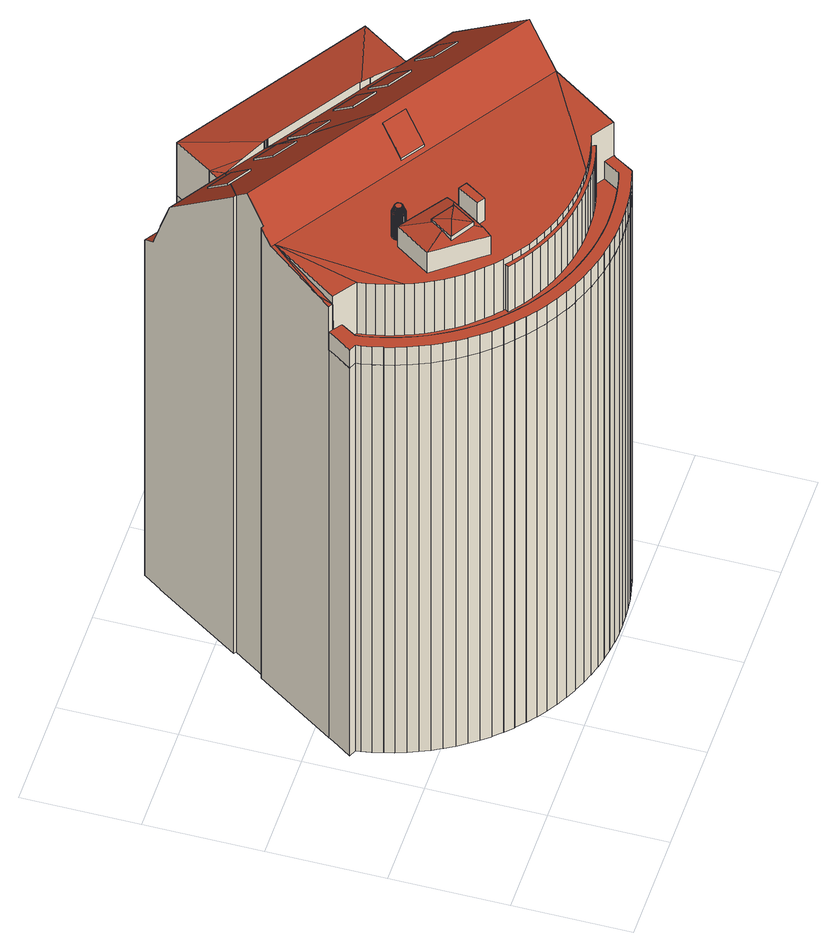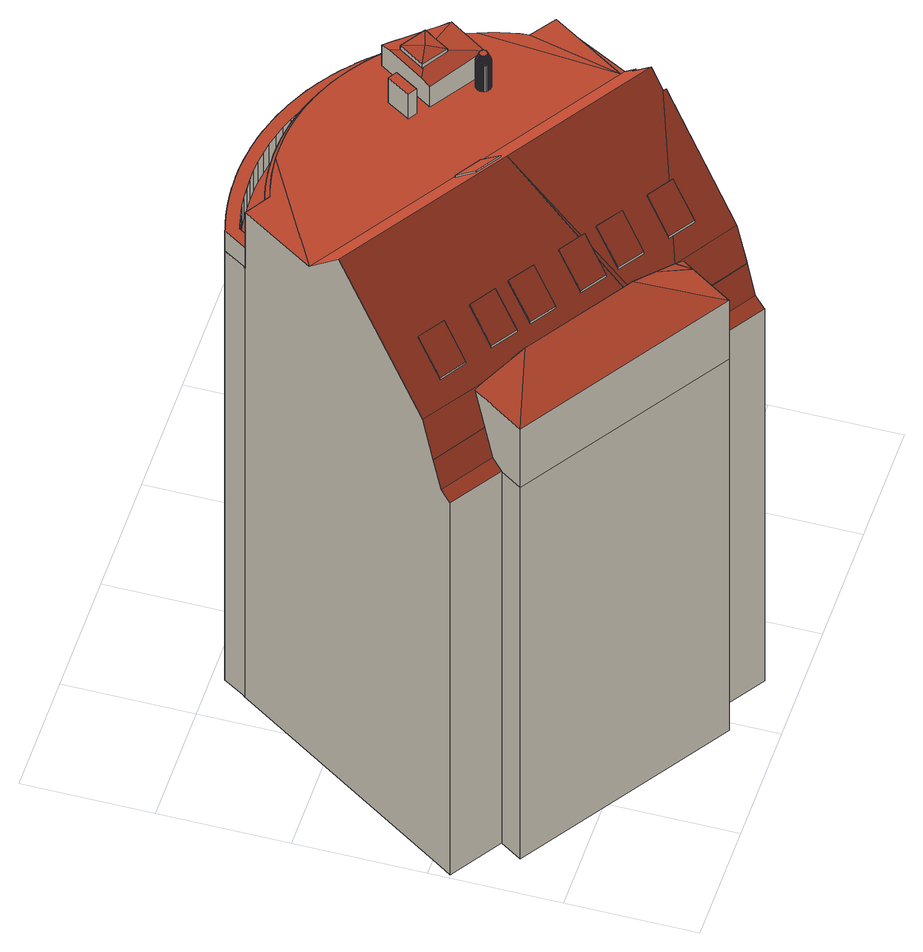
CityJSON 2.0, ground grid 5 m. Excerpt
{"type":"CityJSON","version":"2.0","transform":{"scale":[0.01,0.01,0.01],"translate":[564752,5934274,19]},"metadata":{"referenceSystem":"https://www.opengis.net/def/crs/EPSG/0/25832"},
"CityObjects":{
"building1":{"type":"Building","attributes":{"Grundfläche 2D":"220.587766","Grundhöhe NN":"19.529"},"children":["building1-1","building1-2","building1-3","building1-4","building1-5","building1-6","building1-7","building1-8","building1-9","building1-10","building1-11","building1-12","building1-13"],"geometry":[{"type":"MultiSurface","lod":"3","boundaries":[[[0,1,2,3,4,5]],[[6,4,3]],[[6,7,8]],[[6,8,9]],[[6,9,4]],[[10,5,11]],[[12,13,14]],[[10,13,12,15,16,17,18,19,20,21,1,0,5]],[[22,23,16,15]],[[24,25,26]],[[27,25,24,28,29,30,31,32,33,34,21,20,19]],[[35,36,37,38,39,40,41,42,43]],[[44,45,46,47,48,49,50,51,52,53,54,55,56,57,37,36,58,59,60,61,62,63,64,65,66,67,68,69]],[[70,58,71]],[[72,73,70]],[[73,74,70]],[[70,74,58]],[[75,58,76]],[[77,78,79,80,59,58,75]],[[81,68,67]],[[40,82,83,41]],[[71,58,36,84,85,86,87,88,89]],[[90,91,92,8]],[[93,9,92,86,85]],[[29,94,95,96,97,98,99,85,84,100]],[[101,102,103,85,104,105]],[[85,103,93]],[[92,9,8]],[[106,107,90,8,7]],[[106,108,109]],[[106,109,107]],[[108,110,109]],[[111,109,110,112,113]],[[85,99,104]],[[95,114,96]],[[101,115,116]],[[101,116,117]],[[101,117,102]],[[118,119,120]],[[30,29,100,118,120,31]],[[119,118,121,122,123]],[[121,124,125,126,127,122]],[[128,129,111,113,130]],[[131,132,133,134,135,136,137,138,139,140,141,142,143,144,145,146,147,148,149,150,151,152,153,154,155,156,157,158,159,160,161,162,163,164,165,166,167,168,169,170,171,172,173,174,175,176,177,178,179,180,181,182,183,184,185,186,187,188,189,190,191,192,193,194,195,196,197,198,199,200,201,202,203,204,205,206,207,208,209,210,211,212,213,214,215,216,217,218,219,220,221,222,223,224,225,226,227,228,229,230,231,232,233,234,235,236,237,238,239,240,241,242,243,244,245,246,247,248,249,250,251,252]],[[74,76,58]],[[2,1,253,130,113,112]],[[112,110,2]],[[3,2,110,108]],[[108,106,6,3]],[[106,7,6]],[[9,93,5,4]],[[93,103,11,5]],[[103,102,10,11]],[[102,117,116,115,12,14,13,10]],[[115,101,15,12]],[[101,105,104,23,22,15]],[[104,99,16,23]],[[18,17,16,99,254,98,97]],[[18,97,96,114,25,27,19]],[[114,95,26,25]],[[95,255,94,29,28,24,26]],[[120,119,123,122,127,256,21,34,33,32,31]],[[256,253,1,21]],[[257,258,259,126,125,124,121,118,100,84,36,35,43,260,202,261,262,263]],[[127,126,259,264]],[[256,127,264,265]],[[253,256,265,266]],[[130,253,266,267]],[[128,130,267,268]],[[269,270,271,91,90,107,109,111,129,128,268,272]],[[273,274,88,87,86,92,275,276]],[[72,70,71,89,277,278,245,279]],[[92,91,271,275]],[[89,88,274,277]],[[72,279,245,244,280,73]],[[242,241,75,76,281,243]],[[75,241,240,77]],[[77,240,239,78]],[[78,239,238,79]],[[79,238,237,80]],[[80,237,236,59]],[[59,236,235,60]],[[60,235,234,61]],[[61,234,233,62]],[[62,233,232,63]],[[63,232,231,64]],[[64,231,230,65]],[[65,230,229,66]],[[66,229,228,67]],[[67,228,227,81]],[[69,68,81,227,226,225]],[[223,282,45,44,69,225,224]],[[45,282,223,222,283,46]],[[46,283,222,221,284,47]],[[47,284,221,220,285,48]],[[48,285,220,219,286,49]],[[49,286,219,218,287,50]],[[50,287,218,217,288,51]],[[51,288,217,216,289,52]],[[52,289,216,215,290,53]],[[53,290,215,214,291,54]],[[54,291,214,213,292,55]],[[55,292,213,212,293,56]],[[56,293,212,211,294,57]],[[57,294,211,210,295,37]],[[37,295,210,209,296,38]],[[38,296,209,208,297,39]],[[39,297,208,207,298,40]],[[40,298,207,206,299,82]],[[82,299,206,205,204,41,83]],[[202,260,43,42,41,204,203]],[[246,245,278,300]],[[301,302,249,248,247,246,300,303]],[[250,249,302,304]],[[305,252,251,250,304,306]],[[131,252,305,307]],[[132,131,307,308]],[[309,134,133,132,308,310]],[[135,134,309,311]],[[136,135,311,312]],[[313,138,137,136,312,314]],[[315,316,141,140,139,138,313,317]],[[142,141,316,318]],[[143,142,318,319]],[[144,143,319,320]],[[321,322,147,146,145,144,320,323]],[[148,147,322,324]],[[325,150,149,148,324,326]],[[327,328,153,152,151,150,325,329]],[[154,153,328,330]],[[155,154,330,331]],[[156,155,331,332]],[[157,156,332,333]],[[158,157,333,334]],[[159,158,334,335]],[[160,159,335,336]],[[337,162,161,160,336,338]],[[163,162,337,339]],[[164,163,339,340]],[[341,166,165,164,340,342]],[[343,344,169,168,167,166,341,345]],[[346,171,170,169,344,347]],[[172,171,346,348]],[[349,174,173,172,348,350]],[[351,176,175,174,349,352]],[[177,176,351,353]],[[178,177,353,354]],[[179,178,354,355]],[[180,179,355,356]],[[357,182,181,180,356,358]],[[359,360,185,184,183,182,357,361]],[[186,185,360,362]],[[363,188,187,186,362,364]],[[365,366,191,190,189,188,363,367]],[[192,191,366,368]],[[369,370,195,194,193,192,368,371]],[[372,373,374,199,198,197,196,195,370,375]],[[202,201,200,199,374,376,377,261]],[[363,364,362,360,359,361,357,358,356,355,354,353,351,352,349,350,348,346,347,344,343,345,341,342,340,339,337,338,336,335,334,333,332,331,330,328,327,329,325,326,324,322,321,323,320,319,318,316,315,317,313,314,312,311,309,310,308,307,305,306,304,302,301,303,300,278,277,274,273,276,275,271,270,269,272,268,267,266,265,264,259,258,257,263,262,261,377,376,374,373,372,375,370,369,371,368,366,365,367]]],"semantics":{"surfaces":[{"type":"RoofSurface"},{"type":"WallSurface"},{"type":"GroundSurface"}],"values":[0,0,0,0,0,0,0,0,0,0,0,0,0,0,0,0,0,0,0,0,0,0,0,0,0,0,0,0,0,0,0,0,0,0,0,0,0,0,0,0,0,0,0,0,1,1,1,1,1,1,1,1,1,1,1,1,1,1,1,1,1,1,1,1,1,1,1,1,1,1,1,1,1,1,1,1,1,1,1,1,1,1,1,1,1,1,1,1,1,1,1,1,1,1,1,1,1,1,1,1,1,1,1,1,1,1,1,1,1,1,1,1,1,1,1,1,1,1,1,1,1,1,1,1,1,1,1,1,1,1,1,1,1,1,1,1,1,1,1,1,1,1,1,1,1,1,1,1,1,1,1,1,1,1,1,1,1,1,2]}}]},
"building1-1":{"type":"BuildingInstallation","parents":["building1"],"geometry":[{"type":"MultiSurface","lod":"3","boundaries":[[[378,379,380,381,382,383,384,385,386,387]],[[388,387,386,385,389,390,391,392]],[[393,394,395,396,397,398,399,400,392,391,390,401,402,403,404,405,406,407,408,409,410]],[[411,380,379,412,413,409,408]],[[414,415,416,390,389,385]],[[417,407,406,405,404,403,402,401,390,416,418,419]],[[411,408,407,417,420,421,382,381,380]],[[421,422,423,414,385,384,383,382]]],"semantics":{"surfaces":[{"type":"RoofSurface"},{"type":"WallSurface"}],"values":[0,0,0,0,1,1,1,1]}}]},
"building1-2":{"type":"BuildingInstallation","parents":["building1"],"geometry":[{"type":"MultiSurface","lod":"3","boundaries":[[[424,425,426]],[[424,427,428,425]],[[429,430,428,427]],[[431,430,429]],[[432,430,431]],[[432,433,434,430]],[[433,435,436,434]],[[437,436,435]],[[438,439,440,436,437]],[[441,442,443]],[[441,444,445,442]],[[446,445,444]],[[446,447,448,445]],[[447,449,450,451,448]],[[452,451,450]],[[452,453,454,451]],[[455,456,443,442,457]],[[458,440,439]],[[459,460,458]],[[458,460,440]],[[461,462,460,459]],[[463,462,461]],[[464,465,466,462,463]],[[467,466,465]],[[467,455,457,466]],[[468,469,470,454,453]],[[471,470,469]],[[472,473,471]],[[471,473,470]],[[474,473,472]],[[474,475,476,473]],[[475,477,478,476]],[[479,480,481,478,477]],[[482,481,480]],[[482,483,484,481]],[[485,484,483]],[[485,486,487,484]],[[488,489,487,486]],[[490,489,488]],[[490,491,492,489]],[[493,494,492,491]],[[495,494,496]],[[497,498,495]],[[498,494,495]],[[499,498,497]],[[500,501,499]],[[501,498,499]],[[502,501,500]],[[502,503,504,501]],[[505,506,507,504,503]],[[496,494,493]],[[508,509,507,506]],[[510,509,508]],[[511,509,510]],[[511,512,513,509]],[[512,514,515,513]],[[516,515,514]],[[517,518,515,516]],[[519,518,517]],[[519,520,521,518]],[[522,523,521,520]],[[524,523,522]],[[524,525,526,523]],[[527,526,525]],[[528,529,527]],[[527,529,526]],[[530,529,528]],[[426,425,530]],[[530,425,529]],[[445,448,451,454,470,473,476,478,481,484,487,489,492,494,498,501,504,507,509,513,515,518,521,523,526,529,425,428,430,434,436,440,460,462,466,457,442]],[[531,532,441,443]],[[532,533,444,441]],[[533,534,446,444]],[[534,535,447,446]],[[535,536,537,450,449,447]],[[537,538,452,450]],[[538,539,453,452]],[[539,540,468,453]],[[540,541,469,468]],[[469,541,542,472,471]],[[542,543,474,472]],[[543,544,475,474]],[[544,545,477,475]],[[545,546,479,477]],[[546,547,480,479]],[[547,548,482,480]],[[548,549,483,482]],[[549,550,485,483]],[[550,551,486,485]],[[551,552,488,486]],[[552,553,490,488]],[[553,554,491,490]],[[554,555,493,491]],[[555,556,496,493]],[[556,557,495,496]],[[557,558,497,495]],[[497,558,559,500,499]],[[559,560,502,500]],[[560,561,503,502]],[[561,562,563,506,505,503]],[[563,564,508,506]],[[564,565,510,508]],[[565,566,511,510]],[[566,567,512,511]],[[567,568,514,512]],[[568,569,516,514]],[[569,570,517,516]],[[570,571,519,517]],[[571,572,520,519]],[[572,573,522,520]],[[573,574,524,522]],[[574,575,525,524]],[[575,576,527,525]],[[576,577,528,527]],[[577,578,530,528]],[[578,579,426,530]],[[579,580,424,426]],[[580,581,427,424]],[[581,582,429,427]],[[582,583,431,429]],[[583,584,432,431]],[[584,585,433,432]],[[585,586,435,433]],[[586,587,437,435]],[[587,588,589,439,438,437]],[[589,590,591,459,458,439]],[[591,592,461,459]],[[592,593,463,461]],[[593,594,595,465,464,463]],[[595,596,467,465]],[[596,597,455,467]],[[597,598,531,443,456,455]]],"semantics":{"surfaces":[{"type":"RoofSurface"},{"type":"WallSurface"}],"values":[0,0,0,0,0,0,0,0,0,0,0,0,0,0,0,0,0,0,0,0,0,0,0,0,0,0,0,0,0,0,0,0,0,0,0,0,0,0,0,0,0,0,0,0,0,0,0,0,0,0,0,0,0,0,0,0,0,0,0,0,0,0,0,0,0,0,0,0,0,0,1,1,1,1,1,1,1,1,1,1,1,1,1,1,1,1,1,1,1,1,1,1,1,1,1,1,1,1,1,1,1,1,1,1,1,1,1,1,1,1,1,1,1,1,1,1,1,1,1,1,1,1,1,1,1,1,1,1,1,1,1,1]}}]},
"building1-3":{"type":"BuildingInstallation","parents":["building1"],"geometry":[{"type":"MultiSurface","lod":"3","boundaries":[[[599,600,601,602,603,604]],[[604,603,605]],[[606,607,608,603,602]],[[605,603,608]],[[388,392,400,399,398,397,602,601,600,599,604,378,387]],[[395,394,393,410,409,608,607,606,602,397,396]],[[412,605,608,409,413]],[[378,604,605,412,379]]],"semantics":{"surfaces":[{"type":"RoofSurface"},{"type":"WallSurface"}],"values":[0,0,0,0,1,1,1,1]}}]},
"building1-4":{"type":"BuildingInstallation","parents":["building1"],"geometry":[{"type":"MultiSurface","lod":"3","boundaries":[[[609,610,611,612]],[[612,611,613,614]],[[609,612,614,615]],[[610,609,615,616]],[[611,610,616,613]]],"semantics":{"surfaces":[{"type":"RoofSurface"},{"type":"WallSurface"}],"values":[0,1,1,1,1]}}]},
"building1-5":{"type":"BuildingInstallation","parents":["building1"],"geometry":[{"type":"MultiSurface","lod":"3","boundaries":[[[617,618,619,620,621,622,623,624,625,626,627,628,629,630,631,632,633,634,635,636,637,638,639,640,641,642,643,644,645,646,647,648,649,650,651,652,653,654,655,656,657,658,659,660,661,662,663,664,665,666,667,668,669,670,671,672,673,674,675,676,677,678,679,680,681,682,683,684,685,686,687,260,688,689,690,691,692,693,694,695,696,697,698,699,700,701,702,703,704,705,706,707,708,709,710,711,712,713,714,715,716,717,718,719,720,721,722,723,724,725,726,727,281,280,279,728,729,730,731,732,733,734]],[[203,735,689,688]],[[735,736,737,691,690,689]],[[738,693,692,691,737,739]],[[694,693,738,740]],[[695,694,740,741]],[[695,741,742,696]],[[697,696,742,743]],[[697,743,744,698]],[[698,744,745,699]],[[700,699,745,746]],[[701,700,746,747]],[[701,747,748,702]],[[702,748,749,703]],[[703,749,750,704]],[[705,704,750,751]],[[706,705,751,752]],[[707,706,752,753]],[[708,707,753,754]],[[708,754,755,709]],[[709,755,756,710]],[[711,710,756,757]],[[712,711,757,758]],[[713,712,758,759]],[[714,713,759,760]],[[714,760,761,715]],[[715,761,762,716]],[[716,762,763,717]],[[718,717,763,764]],[[719,718,764,765]],[[719,765,766,720]],[[720,766,767,721]],[[722,721,767,768]],[[722,768,769,723]],[[723,769,770,724]],[[771,726,725,724,770,772]],[[771,242,727,726]],[[243,281,727,242]],[[245,279,280,244]],[[245,246,728,279]],[[246,247,248,249,731,730,729,728]],[[250,732,731,249]],[[250,251,252,734,733,732]],[[252,131,617,734]],[[131,132,618,617]],[[132,133,134,620,619,618]],[[134,135,621,620]],[[135,136,622,621]],[[136,137,138,624,623,622]],[[138,139,140,141,627,626,625,624]],[[141,142,628,627]],[[142,143,629,628]],[[143,144,630,629]],[[144,145,146,147,633,632,631,630]],[[147,148,634,633]],[[148,149,150,636,635,634]],[[150,151,152,153,639,638,637,636]],[[153,154,640,639]],[[154,155,641,640]],[[155,156,642,641]],[[156,157,643,642]],[[157,158,644,643]],[[158,159,645,644]],[[159,160,646,645]],[[160,161,162,648,647,646]],[[162,163,649,648]],[[163,164,650,649]],[[164,165,166,652,651,650]],[[166,167,168,169,655,654,653,652]],[[169,170,171,657,656,655]],[[171,172,658,657]],[[172,173,174,660,659,658]],[[174,175,176,662,661,660]],[[176,177,663,662]],[[177,178,664,663]],[[178,179,665,664]],[[179,180,666,665]],[[180,181,182,668,667,666]],[[182,183,184,185,671,670,669,668]],[[185,186,672,671]],[[186,187,188,674,673,672]],[[188,189,190,191,677,676,675,674]],[[191,192,678,677]],[[192,193,194,195,681,680,679,678]],[[195,196,197,198,199,685,684,683,682,681]],[[199,200,201,202,260,687,686,685]],[[203,688,260,202]]],"semantics":{"surfaces":[{"type":"RoofSurface"},{"type":"WallSurface"}],"values":[0,1,1,1,1,1,1,1,1,1,1,1,1,1,1,1,1,1,1,1,1,1,1,1,1,1,1,1,1,1,1,1,1,1,1,1,1,1,1,1,1,1,1,1,1,1,1,1,1,1,1,1,1,1,1,1,1,1,1,1,1,1,1,1,1,1,1,1,1,1,1,1,1,1,1,1,1,1,1,1,1,1,1,1,1,1,1]}}]},
"building1-6":{"type":"BuildingInstallation","parents":["building1"],"geometry":[{"type":"MultiSurface","lod":"3","boundaries":[[[299,298,297,296,295,294,293,292,291,290,289,288,287,286,285,284,283,282,773,774,775,776,777,778,779,780,781,782,783,784,785,786,787,788,789,790,791,792,793,794,795]],[[775,774,796,797]],[[776,775,797,798]],[[776,798,799,777]],[[777,799,800,778]],[[779,778,800,801]],[[779,801,802,780]],[[780,802,803,781]],[[781,803,804,782]],[[782,804,805,783]],[[784,783,805,806]],[[785,784,806,807]],[[785,807,808,786]],[[786,808,809,787]],[[787,809,810,788]],[[788,810,811,789]],[[789,811,812,790]],[[791,790,812,813]],[[791,813,814,792]],[[793,792,814,815]],[[205,795,794,793,815,816]],[[206,299,795,205]],[[207,298,299,206]],[[208,297,298,207]],[[209,296,297,208]],[[210,295,296,209]],[[211,294,295,210]],[[212,293,294,211]],[[213,292,293,212]],[[214,291,292,213]],[[215,290,291,214]],[[216,289,290,215]],[[217,288,289,216]],[[218,287,288,217]],[[219,286,287,218]],[[220,285,286,219]],[[221,284,285,220]],[[222,283,284,221]],[[223,282,283,222]],[[224,773,282,223]],[[224,796,774,773]]],"semantics":{"surfaces":[{"type":"RoofSurface"},{"type":"WallSurface"}],"values":[0,1,1,1,1,1,1,1,1,1,1,1,1,1,1,1,1,1,1,1,1,1,1,1,1,1,1,1,1,1,1,1,1,1,1,1,1,1,1,1,1]}}]},
"building1-7":{"type":"BuildingInstallation","parents":["building1"],"geometry":[{"type":"MultiSurface","lod":"3","boundaries":[[[817,818,819,820,821]],[[822,823,824,821,820,819]],[[817,821,824,825]],[[819,818,826,822]],[[825,826,818,817]]],"semantics":{"surfaces":[{"type":"RoofSurface"},{"type":"WallSurface"}],"values":[0,1,1,1,1]}}]},
"building1-8":{"type":"BuildingInstallation","parents":["building1"],"geometry":[{"type":"MultiSurface","lod":"3","boundaries":[[[827,828,829,830]],[[830,829,831,832]],[[827,830,832,833]],[[828,827,833,834]],[[829,828,834,831]]],"semantics":{"surfaces":[{"type":"RoofSurface"},{"type":"WallSurface"}],"values":[0,1,1,1,1]}}]},
"building1-9":{"type":"BuildingInstallation","parents":["building1"],"geometry":[{"type":"MultiSurface","lod":"3","boundaries":[[[835,836,837,838]],[[839,840,836,835]],[[840,841,837,836]],[[841,842,838,837]],[[842,839,835,838]]],"semantics":{"surfaces":[{"type":"RoofSurface"},{"type":"WallSurface"}],"values":[0,1,1,1,1]}}]},
"building1-10":{"type":"BuildingInstallation","parents":["building1"],"geometry":[{"type":"MultiSurface","lod":"3","boundaries":[[[843,844,845,846]],[[844,843,847,848]],[[848,849,845,844]],[[846,845,849,850]],[[850,847,843,846]]],"semantics":{"surfaces":[{"type":"RoofSurface"},{"type":"WallSurface"}],"values":[0,1,1,1,1]}}]},
"building1-11":{"type":"BuildingInstallation","parents":["building1"],"geometry":[{"type":"MultiSurface","lod":"3","boundaries":[[[851,852,853,854]],[[852,851,855,856]],[[854,853,857,858]],[[851,854,858,855]],[[853,852,856,857]]],"semantics":{"surfaces":[{"type":"RoofSurface"},{"type":"WallSurface"}],"values":[0,1,1,1,1]}}]},
"building1-12":{"type":"BuildingInstallation","parents":["building1"],"geometry":[{"type":"MultiSurface","lod":"3","boundaries":[[[859,860,861,862]],[[863,864,860,859]],[[864,865,861,860]],[[865,866,862,861]],[[866,863,859,862]]],"semantics":{"surfaces":[{"type":"RoofSurface"},{"type":"WallSurface"}],"values":[0,1,1,1,1]}}]},
"building1-13":{"type":"BuildingInstallation","parents":["building1"],"geometry":[{"type":"MultiSurface","lod":"3","boundaries":[[[867,868,869,870,871]],[[867,871,872,873]],[[869,868,874,875]],[[872,871,870,869,875,876]],[[868,867,873,874]]],"semantics":{"surfaces":[{"type":"RoofSurface"},{"type":"WallSurface"}],"values":[0,1,1,1,1]}}]}
},
"vertices":[
[1049,1745,2283],[1037,1819,2272],[930,1655,2272],[930,1654,2272],[1005,1539,2300],[1094,1481,2324],[929,1654,2272],[901,1610,2272],[929,1589,2280],[929,1588,2280],[1097,1479,2324],[1095,1480,2324],[1104,1474,2324],[1099,1478,2324],[1104,1475,2324],[1105,1474,2324],[1110,1471,2324],[1494,1220,2324],[1502,1214,2324],[1507,1211,2324],[1769,1276,2283],[1841,1294,2272],[1106,1473,2324],[1109,1471,2324],[1556,1179,2311],[1545,1187,2314],[1546,1186,2314],[1537,1192,2316],[1563,1175,2309],[1673,1103,2280],[1692,1092,2275],[1705,1086,2272],[1734,1131,2272],[1737,1135,2272],[1758,1167,2272],[1382,155,2557],[1565,436,2565],[1095,171,2559],[1133,175,2559],[1170,180,2559],[1207,187,2559],[1278,207,2559],[1335,170,2558],[1375,144,2557],[559,341,2559],[586,320,2559],[621,296,2559],[658,273,2559],[695,253,2559],[734,235,2559],[774,219,2559],[814,205,2559],[854,194,2559],[895,185,2559],[935,178,2559],[976,173,2559],[1016,171,2559],[1056,170,2559],[366,1219,2565],[315,678,2559],[329,641,2559],[346,605,2559],[364,570,2559],[385,535,2559],[408,500,2559],[433,467,2559],[460,435,2559],[489,404,2559],[531,364,2559],[552,346,2559],[193,993,2522],[350,1229,2565],[156,937,2512],[172,926,2513],[173,925,2513],[271,857,2559],[173,925,2559],[276,822,2559],[283,786,2559],[291,750,2559],[302,714,2559],[519,374,2559],[1242,195,2559],[1258,200,2559],[1652,570,2730],[1003,994,2730],[449,1356,2730],[440,1343,2713],[393,1272,2626],[382,1279,2626],[691,1744,2280],[475,1419,2663],[486,1412,2664],[1094,1481,2280],[1563,1175,2280],[1546,1186,2280],[1537,1192,2280],[1502,1214,2280],[1494,1220,2280],[1110,1471,2280],[1902,954,2280],[1105,1474,2280],[1097,1479,2280],[1095,1480,2280],[1109,1471,2280],[1106,1473,2280],[929,1654,2128],[720,1790,2130],[930,1654,2128],[721,1790,2129],[930,1655,2126],[746,1828,2002],[930,1655,2125],[954,1692,2002],[1545,1187,2280],[1104,1474,2280],[1104,1475,2280],[1099,1478,2280],[1933,1002,2120],[1734,1131,2121],[1734,1131,2122],[1957,1038,2002],[1758,1167,2002],[1737,1135,2108],[1970,1059,1987],[1982,1078,1974],[1984,1079,1972],[1785,1209,1972],[773,1870,1972],[771,1866,1975],[981,1734,1972],[120,795,2268],[128,753,2268],[128,752,2268],[139,710,2268],[139,708,2268],[151,666,2268],[152,665,2268],[166,622,2268],[167,621,2268],[184,579,2268],[184,578,2268],[204,535,2268],[204,534,2268],[226,493,2268],[227,491,2268],[251,450,2268],[252,449,2268],[279,409,2268],[280,408,2268],[309,369,2268],[310,368,2268],[341,330,2268],[342,329,2268],[376,293,2268],[377,292,2268],[413,257,2268],[414,257,2268],[452,224,2268],[453,223,2268],[492,192,2268],[494,191,2268],[535,163,2268],[536,162,2268],[579,136,2268],[580,135,2268],[624,112,2268],[626,111,2268],[671,90,2268],[672,89,2268],[719,71,2268],[720,70,2268],[767,54,2268],[768,54,2268],[815,40,2268],[817,40,2268],[864,29,2268],[866,29,2268],[913,21,2268],[914,21,2268],[962,16,2268],[963,15,2268],[1010,12,2268],[1011,12,2268],[1058,12,2268],[1059,12,2268],[1105,14,2268],[1106,14,2268],[1151,18,2268],[1152,18,2268],[1196,24,2268],[1197,24,2268],[1239,32,2268],[1241,32,2268],[1281,42,2268],[1282,42,2268],[1283,42,2268],[1298,47,2268],[1304,48,2268],[1315,51,2268],[1320,59,2268],[1367,133,2268],[1375,144,2268],[1335,170,2268],[1278,207,2268],[1258,200,2268],[1242,195,2268],[1207,187,2268],[1170,180,2268],[1133,175,2268],[1095,171,2268],[1056,170,2268],[1016,171,2268],[976,173,2268],[935,178,2268],[895,185,2268],[854,194,2268],[814,205,2268],[774,219,2268],[734,235,2268],[695,253,2268],[658,273,2268],[621,296,2268],[586,320,2268],[559,341,2268],[552,346,2268],[531,364,2268],[519,374,2268],[489,404,2268],[460,435,2268],[433,467,2268],[408,500,2268],[385,535,2268],[364,570,2268],[346,605,2268],[329,641,2268],[315,678,2268],[302,714,2268],[291,750,2268],[283,786,2268],[276,822,2268],[271,857,2268],[209,900,2268],[177,922,2268],[172,926,2268],[156,937,2268],[155,936,2268],[140,912,2268],[87,833,2268],[85,830,2268],[117,816,2268],[118,808,2268],[120,796,2268],[1037,1819,1972],[1149,1445,2280],[1556,1179,2280],[1841,1294,1972],[1957,1038,53],[1982,1078,53],[1984,1079,53],[1375,144,2370],[1375,144,53],[1382,155,53],[1933,1002,53],[1785,1209,53],[1841,1294,53],[1037,1819,53],[981,1734,53],[773,1870,53],[721,1790,53],[720,1790,53],[475,1419,53],[771,1866,53],[440,1343,53],[393,1272,53],[486,1412,53],[449,1356,53],[382,1279,53],[156,937,53],[156,937,2370],[172,926,2370],[176,923,2370],[586,320,2527],[621,296,2527],[658,273,2527],[695,253,2527],[734,235,2527],[774,219,2527],[814,205,2527],[854,194,2527],[895,185,2527],[935,178,2527],[976,173,2527],[1016,171,2527],[1056,170,2527],[1095,171,2527],[1133,175,2527],[1170,180,2527],[1207,187,2527],[1242,195,2527],[155,936,53],[87,833,53],[85,830,53],[140,912,53],[117,816,53],[120,796,53],[118,808,53],[120,795,53],[128,753,53],[139,710,53],[128,752,53],[139,708,53],[151,666,53],[166,622,53],[152,665,53],[184,579,53],[184,578,53],[167,621,53],[204,535,53],[204,534,53],[226,493,53],[251,450,53],[252,449,53],[227,491,53],[279,409,53],[309,369,53],[280,408,53],[341,330,53],[342,329,53],[310,368,53],[376,293,53],[377,292,53],[413,257,53],[414,257,53],[452,224,53],[453,223,53],[492,192,53],[535,163,53],[494,191,53],[536,162,53],[579,136,53],[624,112,53],[580,135,53],[671,90,53],[672,89,53],[626,111,53],[720,70,53],[719,71,53],[767,54,53],[815,40,53],[768,54,53],[864,29,53],[817,40,53],[866,29,53],[913,21,53],[914,21,53],[962,16,53],[1010,12,53],[963,15,53],[1058,12,53],[1059,12,53],[1011,12,53],[1105,14,53],[1151,18,53],[1106,14,53],[1196,24,53],[1197,24,53],[1152,18,53],[1239,32,53],[1281,42,53],[1282,42,53],[1241,32,53],[1298,47,53],[1304,48,53],[1315,51,53],[1283,42,53],[1320,59,53],[1367,133,53],
[548,638,2690],[640,579,2686],[684,585,2677],[705,616,2668],[708,621,2666],[685,636,2668],[509,751,2676],[496,759,2677],[506,731,2680],[544,632,2692],[517,589,2692],[401,615,2677],[396,608,2677],[494,586,2690],[512,582,2692],[521,513,2680],[505,523,2679],[500,526,2679],[485,535,2678],[483,537,2678],[486,541,2680],[494,554,2684],[507,574,2690],[402,601,2677],[428,569,2675],[480,505,2671],[512,464,2669],[532,439,2668],[539,431,2667],[563,401,2666],[588,438,2677],[581,474,2683],[534,504,2681],[646,527,2677],[646,575,2684],[623,539,2684],[496,759,2562],[401,615,2560],[396,608,2560],[563,401,2560],[402,601,2560],[539,431,2560],[705,616,2562],[708,621,2562],[685,636,2562],[509,751,2562],
[583,762,2694],[569,766,2731],[582,760,2694],[584,765,2694],[570,769,2731],[584,767,2694],[571,771,2731],[585,770,2694],[585,772,2694],[585,775,2694],[571,774,2731],[584,777,2694],[570,776,2731],[584,779,2694],[583,782,2694],[583,784,2694],[570,779,2731],[563,801,2694],[561,787,2731],[565,800,2694],[560,801,2694],[558,787,2731],[558,801,2694],[555,802,2694],[556,788,2731],[553,801,2694],[550,801,2694],[553,787,2731],[548,800,2694],[546,800,2694],[551,787,2731],[569,798,2694],[567,799,2694],[563,786,2731],[581,786,2694],[580,788,2694],[569,781,2731],[579,790,2694],[567,783,2731],[577,792,2694],[576,794,2694],[574,796,2694],[565,784,2731],[572,797,2694],[544,799,2694],[541,797,2694],[548,785,2731],[539,796,2694],[537,795,2694],[546,784,2731],[535,793,2694],[534,791,2694],[545,782,2731],[531,787,2694],[543,780,2731],[530,785,2694],[529,783,2694],[542,778,2731],[528,780,2694],[528,778,2694],[541,775,2731],[527,776,2694],[527,773,2694],[541,773,2731],[527,771,2694],[541,770,2731],[527,768,2694],[529,763,2694],[542,768,2731],[530,761,2694],[543,766,2731],[532,757,2694],[530,759,2694],[533,755,2694],[544,763,2731],[535,753,2694],[536,751,2694],[546,762,2731],[538,750,2694],[540,748,2694],[548,760,2731],[543,747,2694],[545,746,2694],[550,759,2731],[547,745,2694],[553,758,2731],[549,744,2694],[552,744,2694],[554,744,2694],[555,758,2731],[557,744,2694],[558,758,2731],[559,744,2694],[562,744,2694],[560,758,2731],[564,745,2694],[569,746,2694],[562,759,2731],[571,748,2694],[565,761,2731],[573,749,2694],[577,752,2694],[567,762,2731],[578,754,2694],[580,756,2694],[568,764,2731],[581,758,2694],[565,800,2562],[563,801,2562],[560,801,2562],[558,801,2562],[555,802,2562],[553,801,2562],[550,801,2562],[548,800,2562],[546,800,2562],[544,799,2562],[541,797,2562],[537,795,2562],[535,793,2562],[534,791,2562],[531,787,2562],[530,785,2562],[529,783,2562],[528,780,2562],[528,778,2562],[527,776,2562],[527,773,2562],[527,771,2562],[527,768,2562],[529,763,2562],[530,761,2562],[530,759,2562],[532,757,2562],[533,755,2562],[536,751,2562],[538,750,2562],[540,748,2562],[543,747,2562],[545,746,2562],[547,745,2562],[549,744,2562],[552,744,2562],[554,744,2562],[557,744,2562],[559,744,2562],[562,744,2562],[564,745,2562],[569,746,2562],[571,748,2562],[573,749,2562],[577,752,2562],[578,754,2562],[580,756,2562],[581,758,2562],[582,760,2562],[583,762,2562],[584,765,2562],[584,767,2562],[585,770,2562],[585,772,2562],[585,775,2562],[584,777,2562],[584,779,2562],[583,782,2562],[583,784,2562],[581,786,2562],[580,788,2562],[579,790,2562],[577,792,2562],[576,794,2562],[574,796,2562],[572,797,2562],[569,798,2562],[567,799,2562],
[517,589,2703],[507,574,2703],[494,554,2703],[483,537,2703],[562,561,2713],[548,638,2703],[646,575,2703],[500,526,2703],[521,513,2703],[581,474,2703],
[1021,808,2590],[1081,901,2704],[984,965,2704],[923,872,2590],[984,965,2694],[923,872,2580],[1021,808,2580],[1081,901,2694],
[120,795,2370],[128,753,2370],[128,752,2370],[139,710,2370],[139,708,2370],[151,666,2370],[152,665,2370],[166,622,2370],[167,621,2370],[184,579,2370],[184,578,2370],[204,535,2370],[204,534,2370],[226,493,2370],[227,491,2370],[251,450,2370],[252,449,2370],[279,409,2370],[280,408,2370],[309,369,2370],[310,368,2370],[341,330,2370],[342,329,2370],[376,293,2370],[377,292,2370],[413,257,2370],[414,257,2370],[452,224,2370],[453,223,2370],[492,192,2370],[494,191,2370],[535,163,2370],[536,162,2370],[579,136,2370],[580,135,2370],[624,112,2370],[626,111,2370],[671,90,2370],[672,89,2370],[719,71,2370],[720,70,2370],[767,54,2370],[768,54,2370],[815,40,2370],[817,40,2370],[864,29,2370],[866,29,2370],[913,21,2370],[914,21,2370],[962,16,2370],[963,15,2370],[1010,12,2370],[1011,12,2370],[1058,12,2370],[1059,12,2370],[1105,14,2370],[1106,14,2370],[1151,18,2370],[1152,18,2370],[1196,24,2370],[1197,24,2370],[1239,32,2370],[1241,32,2370],[1281,42,2370],[1282,42,2370],[1283,42,2370],[1298,47,2370],[1304,48,2370],[1315,51,2370],[1320,59,2370],[1367,133,2370],[1335,170,2370],[1290,98,2370],[1284,97,2370],[1269,92,2370],[1257,89,2370],[1229,83,2370],[1187,75,2370],[1145,69,2370],[1101,66,2370],[1057,64,2370],[1012,64,2370],[966,67,2370],[920,73,2370],[874,80,2370],[828,91,2370],[782,104,2370],[737,119,2370],[692,138,2370],[648,158,2370],[605,181,2370],[563,207,2370],[523,234,2370],[484,264,2370],[448,296,2370],[413,329,2370],[380,365,2370],[350,401,2370],[321,439,2370],[295,478,2370],[272,518,2370],[251,558,2370],[232,599,2370],[215,641,2370],[201,682,2370],[189,723,2370],[179,764,2370],[171,804,2370],[169,824,2370],[167,832,2370],[209,900,2370],[155,936,2370],[140,912,2370],[87,833,2370],[85,830,2370],[117,816,2370],[118,808,2370],[120,796,2370],[1290,98,2268],[1284,97,2268],[1269,92,2268],[1229,83,2268],[1257,89,2268],[1187,75,2268],[1145,69,2268],[1101,66,2268],[1057,64,2268],[1012,64,2268],[966,67,2268],[920,73,2268],[874,80,2268],[828,91,2268],[782,104,2268],[737,119,2268],[692,138,2268],[648,158,2268],[605,181,2268],[563,207,2268],[523,234,2268],[484,264,2268],[448,296,2268],[413,329,2268],[380,365,2268],[350,401,2268],[321,439,2268],[295,478,2268],[272,518,2268],[251,558,2268],[232,599,2268],[215,641,2268],[201,682,2268],[189,723,2268],[179,764,2268],[171,804,2268],[167,832,2268],[169,824,2268],
[559,341,2527],[548,325,2527],[574,305,2527],[611,280,2527],[648,257,2527],[687,236,2527],[727,217,2527],[767,201,2527],[808,187,2527],[849,175,2527],[891,166,2527],[933,159,2527],[974,154,2527],[1015,152,2527],[1056,151,2527],[1096,153,2527],[1135,156,2527],[1173,161,2527],[1211,168,2527],[1247,177,2527],[1266,182,2527],[1263,190,2527],[1258,200,2527],[548,325,2268],[574,305,2268],[611,280,2268],[648,257,2268],[687,236,2268],[727,217,2268],[767,201,2268],[808,187,2268],[849,175,2268],[891,166,2268],[933,159,2268],[974,154,2268],[1015,152,2268],[1056,151,2268],[1096,153,2268],[1135,156,2268],[1173,161,2268],[1211,168,2268],[1247,177,2268],[1266,182,2268],[1263,190,2268],
[710,1514,2469],[809,1450,2469],[874,1549,2352],[865,1555,2352],[775,1614,2352],[874,1549,2342],[865,1555,2342],[775,1614,2342],[710,1514,2459],[809,1450,2459],
[1115,1392,2352],[1050,1292,2469],[1149,1228,2469],[1214,1327,2352],[1149,1228,2459],[1214,1327,2342],[1115,1392,2342],[1050,1292,2459],
[1493,1003,2469],[1558,1102,2352],[1459,1167,2352],[1394,1067,2469],[1493,1003,2459],[1558,1102,2342],[1459,1167,2342],[1394,1067,2459],
[1691,874,2469],[1756,974,2352],[1656,1038,2352],[1592,939,2469],[1691,874,2459],[1756,974,2342],[1656,1038,2342],[1592,939,2459],
[1409,1200,2352],[1310,1264,2352],[1245,1165,2469],[1344,1100,2469],[1409,1200,2342],[1310,1264,2342],[1245,1165,2459],[1344,1100,2459],
[751,586,2688],[694,495,2688],[728,474,2688],[784,565,2688],[751,586,2562],[694,495,2561],[728,474,2561],[784,565,2562],
[905,1387,2469],[1004,1322,2469],[1069,1421,2352],[1059,1428,2352],[970,1486,2352],[970,1486,2342],[905,1387,2459],[1004,1322,2459],[1069,1421,2342],[1059,1428,2342]
]}
